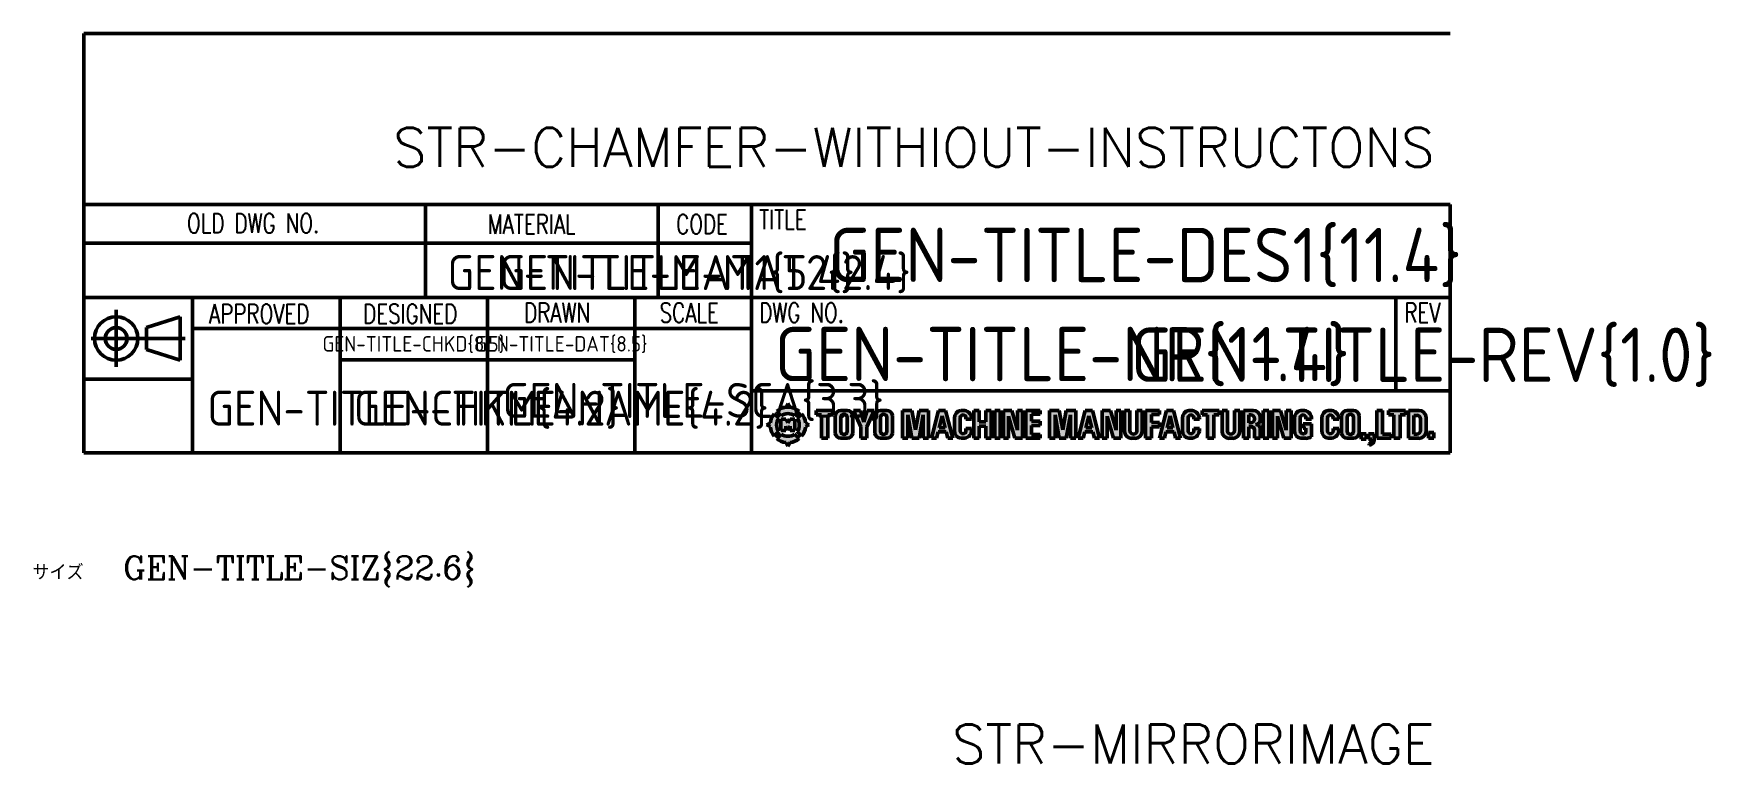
# Model space of a CAD drawing. Extents: x -182 to 34, y -40 to 54.
import ezdxf
from ezdxf.enums import TextEntityAlignment as Align

# ---------------------------------------------------------------- set-up
doc = ezdxf.new("R2010")
doc.units = 0
doc.layers.add('AM_12', color=7, linetype='Continuous', lineweight=50, plot=False)
doc.layers.add('AM_BOR', color=7, linetype='Continuous', lineweight=50)
doc.styles.add('ACJISTS', font='romanc.shx', dxfattribs={"height": 1, "bigfont": 'extfont2.shx'})
doc.styles.get("Standard").update_dxf_attribs({"font": 'isocp.shx', "bigfont": 'extfont2.shx'})
doc.styles.add('TM_WAKU1', font='SIMPLEX.shx', dxfattribs={"bigfont": 'extfont2.shx'})
doc.styles.add('TM_WAKU2', font='SIMPLEX.shx', dxfattribs={"width": 0.75, "bigfont": 'extfont2.shx'})

msp = doc.modelspace()

# ---------------------------------------------------------------- hatches: boundary and pattern name
at = {"layer": 'AM_BOR'}
h = msp.add_hatch(color=2, dxfattribs=at)
h.paths.add_polyline_path([(-85.03, 5.86), (-85.3, 6.34), (-85.57, 5.86, 0.142281), (-86.74, 5.37), (-86.16, 4.78, -0.325023), (-84.44, 4.78), (-83.86, 5.37, 0.142281)])
h.paths.add_polyline_path([(-86.48, 4.46), (-87.07, 5.04, 0.142281), (-87.56, 3.87), (-88.04, 3.6), (-87.56, 3.33, 0.142281), (-87.07, 2.16), (-86.48, 2.74, -0.325023)])
h.paths.add_polyline_path([(-86.16, 2.42), (-86.74, 1.84, 0.142281), (-85.57, 1.34), (-85.3, 0.86), (-85.03, 1.34, 0.142281), (-83.86, 1.84), (-84.44, 2.42, -0.325023)])
h.paths.add_polyline_path([(-85.03, 3.42), (-85.03, 2.87), (-84.39, 2.87), (-84.39, 4.33), (-85.03, 4.33), (-85.3, 3.86), (-85.57, 4.33), (-86.21, 4.33), (-86.21, 2.87), (-85.57, 2.87), (-85.57, 3.42), (-85.3, 2.94)])
h.paths.add_polyline_path([(-84.12, 2.74), (-83.53, 2.16, 0.142281), (-83.04, 3.33), (-82.56, 3.6), (-83.04, 3.87, 0.142281), (-83.53, 5.04), (-84.12, 4.46, -0.325023)])
h.paths.add_polyline_path([(-80.15, 4.88), (-79.46, 4.88), (-79.46, 5.47), (-81.65, 5.47), (-81.65, 4.88), (-80.97, 4.88), (-80.97, 1.87), (-80.15, 1.87)])
h.paths.add_polyline_path([(-79.21, 2.51, 0.360395), (-78.48, 1.87), (-77.66, 1.87, 0.360395), (-76.93, 2.51), (-76.93, 4.83, 0.360395), (-77.66, 5.47), (-78.48, 5.47, 0.360395), (-79.21, 4.83)])
h.paths.add_polyline_path([(-78.48, 4.6, -0.888889), (-77.66, 4.6), (-77.66, 2.73, -0.888889), (-78.48, 2.73)], flags=16)
h.paths.add_polyline_path([(-75.52, 3.97), (-75.95, 5.47), (-76.84, 5.47), (-75.91, 3.33), (-75.91, 1.87), (-75.13, 1.87), (-75.13, 3.33), (-74.2, 5.47), (-75.09, 5.47)])
h.paths.add_polyline_path([(-74.11, 2.51, 0.360395), (-73.38, 1.87), (-72.55, 1.87, 0.360395), (-71.83, 2.51), (-71.83, 4.83, 0.360395), (-72.55, 5.47), (-73.38, 5.47, 0.360395), (-74.11, 4.83)])
h.paths.add_polyline_path([(-73.38, 2.73), (-73.38, 4.6, -0.888889), (-72.55, 4.6), (-72.55, 2.73, -0.888889)], flags=16)
h.paths.add_polyline_path([(-70.55, 1.87), (-69.86, 1.87), (-69.86, 4.88), (-69.32, 1.87), (-68.41, 1.87), (-67.86, 4.88), (-67.86, 1.87), (-67.17, 1.87), (-67.17, 5.47), (-68.41, 5.47), (-68.86, 2.96), (-69.32, 5.47), (-70.55, 5.47)])
h.paths.add_polyline_path([(-64.92, 2.69), (-64.71, 1.87), (-64.07, 1.87), (-64.99, 5.47), (-65.9, 5.47), (-66.81, 1.87), (-66.17, 1.87), (-65.96, 2.69)])
h.paths.add_polyline_path([(-65.82, 3.24), (-65.44, 4.75), (-65.06, 3.24)], flags=16)
h.paths.add_polyline_path([(-63.09, 2.87), (-63.09, 4.47, -1.125), (-62.36, 4.47), (-62.36, 4.33), (-61.63, 4.33), (-61.63, 4.56, 0.36205), (-62.7, 5.47), (-63, 5.47, 0.389293), (-63.82, 4.47), (-63.82, 2.87, 0.389293), (-63, 1.87), (-62.7, 1.87, 0.36205), (-61.63, 2.78), (-61.63, 3.14), (-62.36, 3.14), (-62.36, 2.87, -1.125)])
h.paths.add_polyline_path([(-59.79, 3.42), (-59.79, 1.87), (-59.1, 1.87), (-59.1, 5.47), (-59.79, 5.47), (-59.79, 4.01), (-60.65, 4.01), (-60.65, 5.47), (-61.34, 5.47), (-61.34, 1.87), (-60.65, 1.87), (-60.65, 3.42)])
h.paths.add_polyline_path([(-57.96, 5.47), (-58.65, 5.47), (-58.65, 1.87), (-57.96, 1.87)])
h.paths.add_polyline_path([(-57.51, 1.87), (-56.87, 1.87), (-56.87, 4.74), (-56.05, 1.87), (-55.09, 1.87), (-55.09, 5.47), (-55.73, 5.47), (-55.73, 2.92), (-56.46, 5.47), (-57.51, 5.47)])
h.paths.add_polyline_path([(-53.9, 4.06), (-53.9, 4.97), (-52.81, 4.97), (-52.81, 5.47), (-54.63, 5.47), (-54.63, 1.87), (-52.81, 1.87), (-52.81, 2.37), (-53.9, 2.37), (-53.9, 3.51), (-52.81, 3.51), (-52.81, 4.06)])
h.paths.add_polyline_path([(-51.58, 1.87), (-50.89, 1.87), (-50.89, 4.88), (-50.35, 1.87), (-49.44, 1.87), (-48.89, 4.88), (-48.89, 1.87), (-48.2, 1.87), (-48.2, 5.47), (-49.44, 5.47), (-49.89, 2.96), (-50.35, 5.47), (-51.58, 5.47)])
h.paths.add_polyline_path([(-46.08, 5.47), (-47, 5.47), (-47.91, 1.87), (-47.27, 1.87), (-47.06, 2.69), (-46.02, 2.69), (-45.81, 1.87), (-45.17, 1.87)])
h.paths.add_polyline_path([(-46.16, 3.24), (-46.92, 3.24), (-46.54, 4.75)], flags=16)
h.paths.add_polyline_path([(-44.17, 4.74), (-43.35, 1.87), (-42.39, 1.87), (-42.39, 5.47), (-43.03, 5.47), (-43.03, 2.92), (-43.76, 5.47), (-44.81, 5.47), (-44.81, 1.87), (-44.17, 1.87)])
h.paths.add_polyline_path([(-41.25, 2.87), (-41.25, 5.47), (-41.93, 5.47), (-41.93, 2.78, 0.414214), (-41.02, 1.87), (-40.57, 1.87, 0.414214), (-39.65, 2.78), (-39.65, 5.47), (-40.34, 5.47), (-40.34, 2.87, -1)])
h.paths.add_polyline_path([(-39.24, 1.87), (-38.47, 1.87), (-38.47, 3.37), (-37.42, 3.37), (-37.42, 3.92), (-38.47, 3.92), (-38.47, 4.92), (-37.42, 4.92), (-37.42, 5.47), (-39.24, 5.47)])
h.paths.add_polyline_path([(-36.6, 2.69), (-35.55, 2.69), (-35.35, 1.87), (-34.71, 1.87), (-35.62, 5.47), (-36.53, 5.47), (-37.44, 1.87), (-36.8, 1.87)])
h.paths.add_polyline_path([(-36.46, 3.24), (-36.07, 4.75), (-35.69, 3.24)], flags=16)
h.paths.add_polyline_path([(-33.75, 4.47, -1.118991), (-33.02, 4.47), (-33.02, 4.33), (-32.29, 4.33), (-32.29, 4.56, 0.36205), (-33.35, 5.47), (-33.66, 5.47, 0.389293), (-34.48, 4.47), (-34.48, 2.87, 0.389293), (-33.66, 1.87), (-33.35, 1.87, 0.36205), (-32.29, 2.78), (-32.29, 3.14), (-33.02, 3.14), (-33.02, 2.87, -1.125), (-33.75, 2.87)])
h.paths.add_polyline_path([(-31.24, 1.87), (-30.42, 1.87), (-30.42, 4.88), (-29.74, 4.88), (-29.74, 5.47), (-31.93, 5.47), (-31.93, 4.88), (-31.24, 4.88)])
h.paths.add_polyline_path([(-29.37, 2.78, 0.414214), (-28.46, 1.87), (-28, 1.87, 0.414214), (-27.09, 2.78), (-27.09, 5.47), (-27.78, 5.47), (-27.78, 2.87, -1), (-28.69, 2.87), (-28.69, 5.47), (-29.37, 5.47)])
h.paths.add_polyline_path([(-26.59, 1.87), (-25.91, 1.87), (-25.91, 3.37), (-25.63, 3.37, -0.414214), (-25.18, 2.92), (-25.18, 1.87), (-24.45, 1.87), (-24.45, 3.1, 0.390984), (-24.95, 3.65), (-25.04, 3.65, -0.005711), (-25.03, 3.65, 0.353187), (-24.45, 4.19), (-24.45, 4.56, 0.414214), (-25.36, 5.47), (-26.59, 5.47)])
h.paths.add_polyline_path([(-25.91, 4.88), (-25.66, 4.88, -0.404487), (-25.2, 4.44), (-25.2, 4.35, -0.424007), (-25.66, 3.87), (-25.91, 3.87)], flags=16)
h.paths.add_polyline_path([(-23.33, 5.47), (-24.06, 5.47), (-24.06, 1.87), (-23.33, 1.87)])
h.paths.add_polyline_path([(-22.87, 1.87), (-22.24, 1.87), (-22.24, 4.74), (-21.41, 1.87), (-20.46, 1.87), (-20.46, 5.47), (-21.1, 5.47), (-21.1, 2.92), (-21.82, 5.47), (-22.87, 5.47)])
h.paths.add_polyline_path([(-20.02, 2.87, 0.389293), (-19.2, 1.87), (-18.56, 1.87, 0.100664), (-17.83, 2.05), (-17.83, 3.74), (-18.93, 3.74), (-18.93, 3.19), (-18.56, 3.19), (-18.56, 2.69, -0.414214), (-18.79, 2.46), (-18.93, 2.46, -0.449066), (-19.29, 2.87), (-19.29, 4.47, -1.125), (-18.56, 4.47), (-18.56, 4.33), (-17.83, 4.33), (-17.83, 4.56, 0.36205), (-18.9, 5.47), (-19.2, 5.47, 0.389293), (-20.02, 4.47)])
h.paths.add_polyline_path([(-16.51, 2.87, 0.389293), (-15.69, 1.87), (-15.39, 1.87, 0.36205), (-14.32, 2.78), (-14.32, 3.14), (-15.05, 3.14), (-15.05, 2.87, -1.125), (-15.78, 2.87), (-15.78, 4.47, -1.125), (-15.05, 4.47), (-15.05, 4.33), (-14.32, 4.33), (-14.32, 4.56, 0.36205), (-15.39, 5.47), (-15.69, 5.47, 0.389293), (-16.51, 4.47)])
h.paths.add_polyline_path([(-13.98, 2.51, 0.360395), (-13.25, 1.87), (-12.43, 1.87, 0.360395), (-11.7, 2.51), (-11.7, 4.83, 0.360395), (-12.43, 5.47), (-13.25, 5.47, 0.360395), (-13.98, 4.83)])
h.paths.add_polyline_path([(-13.25, 4.6, -0.888889), (-12.43, 4.6), (-12.43, 2.73, -0.888889), (-13.25, 2.73)], flags=16)
h.paths.add_polyline_path([(-11.47, 2.46), (-11.47, 1.78), (-10.79, 1.78), (-10.79, 2.46)])
h.paths.add_polyline_path([(-10.49, 2.46), (-10.49, 1.78), (-10.08, 1.78, -0.39461), (-10.4, 1.18), (-10.4, 1, 0.42586), (-9.76, 1.78), (-9.76, 2.46)])
h.paths.add_polyline_path([(-9.42, 1.87), (-7.6, 1.87), (-7.6, 2.42), (-8.69, 2.42), (-8.69, 5.47), (-9.42, 5.47)])
h.paths.add_polyline_path([(-6.43, 4.88), (-5.75, 4.88), (-5.75, 5.47), (-7.94, 5.47), (-7.94, 4.88), (-7.26, 4.88), (-7.26, 1.87), (-6.43, 1.87)])
h.paths.add_polyline_path([(-5.36, 1.87), (-4, 1.87, 0.414214), (-3.08, 2.78), (-3.08, 4.56, 0.414214), (-4, 5.47), (-5.36, 5.47)])
h.paths.add_polyline_path([(-4.68, 4.83), (-4.27, 4.83, -0.414214), (-3.81, 4.38), (-3.81, 2.87, -0.414214), (-4.27, 2.42), (-4.68, 2.42)], flags=16)
h.paths.add_polyline_path([(-2.79, 2.6), (-2.79, 1.87), (-2.1, 1.87), (-2.1, 2.6)])

# ---------------------------------------------------------------- linework, layer by layer
at = {"layer": 'AM_12'}
for p, q in [((-176, 54), (0, 54)), ((-176, 32), (-176, 54))]:
    msp.add_line(p, q, dxfattribs=at)
at = {"layer": 'AM_BOR', "color": 7}
for p, q in [((-176, 32), (0, 32)), ((-176, 32), (-176, 0)), ((-90, 0), (-90, 32)), ((0, 0), (0, 32)), ((-176, 20), (0, 20)), ((-7, 8), (-7, 20)), ((-171.84, 18.44), (-171.84, 11.09)), ((-167.92, 16.13), (-163.58, 17.53)), ((-163.58, 17.53), (-163.58, 11.93)), ((-167.92, 16.13), (-167.92, 13.33)), ((-175.06, 14.73), (-162.95, 14.73)), ((-163.58, 11.93), (-167.92, 13.33)), ((-90, 8), (0, 8)), ((-176, 0), (0, 0)), ((-176, 0), (0, 0))]:
    msp.add_line(p, q, dxfattribs=at)
at = {"layer": 'AM_BOR', "color": 2}
for p, q in [((-132, 20), (-132, 32)), ((-102, 20), (-102, 32)), ((-176, 27), (-90, 27)), ((-162, 20), (-162, 0)), ((-143, 0), (-143, 20)), ((-124, 0), (-124, 20)), ((-105, 0), (-105, 20)), ((-162, 16), (-90, 16)), ((-124, 12), (-143, 12)), ((-124, 12), (-105, 12)), ((-176, 9.5), (-162, 9.5)), ((-86.48, 4.46), (-87.07, 5.04)), ((-86.74, 5.37), (-86.16, 4.78)), ((-86.21, 2.87), (-86.21, 4.33)), ((-86.21, 4.33), (-85.57, 4.33)), ((-85.57, 5.86), (-85.3, 6.34)), ((-85.3, 3.86), (-85.57, 4.33)), ((-85.03, 5.86), (-85.3, 6.34)), ((-85.3, 3.86), (-85.03, 4.33)), ((-85.03, 4.33), (-84.39, 4.33)), ((-84.44, 4.78), (-83.86, 5.37)), ((-84.39, 2.87), (-84.39, 4.33)), ((-83.53, 5.04), (-84.12, 4.46)), ((-81.65, 5.47), (-79.46, 5.47)), ((-81.65, 5.47), (-81.65, 4.88)), ((-81.65, 4.88), (-80.97, 4.88)), ((-80.97, 4.88), (-80.97, 1.87)), ((-80.15, 4.88), (-80.15, 1.87)), ((-80.15, 4.88), (-79.46, 4.88)), ((-79.46, 5.47), (-79.46, 4.88)), ((-79.21, 4.83), (-79.21, 2.51)), ((-78.48, 5.47), (-77.66, 5.47)), ((-78.48, 4.6), (-78.48, 2.73)), ((-77.66, 4.6), (-77.66, 2.73)), ((-76.93, 4.83), (-76.93, 2.51)), ((-75.91, 3.33), (-76.84, 5.47)), ((-76.84, 5.47), (-75.95, 5.47)), ((-75.95, 5.47), (-75.52, 3.97)), ((-75.09, 5.47), (-75.52, 3.97)), ((-75.13, 3.33), (-74.2, 5.47)), ((-75.09, 5.47), (-74.2, 5.47)), ((-74.11, 4.83), (-74.11, 2.51)), ((-73.38, 5.47), (-72.55, 5.47)), ((-73.38, 4.6), (-73.38, 2.73)), ((-72.55, 4.6), (-72.55, 2.73)), ((-71.83, 4.83), (-71.83, 2.51)), ((-70.55, 5.47), (-70.55, 1.87)), ((-70.55, 5.47), (-69.32, 5.47)), ((-69.86, 4.88), (-69.32, 1.87)), ((-69.86, 4.88), (-69.86, 1.87)), ((-69.32, 5.47), (-68.86, 2.96)), ((-68.41, 5.47), (-68.86, 2.96)), ((-68.41, 5.47), (-67.17, 5.47)), ((-67.86, 4.88), (-68.41, 1.87)), ((-67.86, 4.88), (-67.86, 1.87)), ((-67.17, 5.47), (-67.17, 1.87)), ((-66.81, 1.87), (-65.9, 5.47)), ((-65.9, 5.47), (-64.99, 5.47)), ((-65.82, 3.24), (-65.44, 4.75)), ((-65.06, 3.24), (-65.44, 4.75)), ((-64.07, 1.87), (-64.99, 5.47)), ((-63.82, 4.47), (-63.82, 2.87)), ((-63.09, 4.47), (-63.09, 2.87)), ((-63, 5.47), (-62.7, 5.47)), ((-62.36, 4.47), (-62.36, 4.33)), ((-62.36, 4.33), (-61.63, 4.33)), ((-61.63, 4.56), (-61.63, 4.33)), ((-61.34, 5.47), (-61.34, 1.87)), ((-61.34, 5.47), (-60.65, 5.47)), ((-60.65, 5.47), (-60.65, 4.01)), ((-59.79, 5.47), (-59.1, 5.47)), ((-59.79, 5.47), (-59.79, 4.01)), ((-59.1, 5.47), (-59.1, 1.87)), ((-58.65, 5.47), (-58.65, 1.87)), ((-58.65, 5.47), (-57.96, 5.47)), ((-57.96, 1.87), (-57.96, 5.47)), ((-57.51, 5.47), (-57.51, 1.87)), ((-57.51, 5.47), (-56.46, 5.47)), ((-56.87, 4.74), (-56.05, 1.87)), ((-56.87, 1.87), (-56.87, 4.74)), ((-56.46, 5.47), (-55.73, 2.92)), ((-55.73, 5.47), (-55.73, 2.92)), ((-55.73, 5.47), (-55.09, 5.47)), ((-55.09, 1.87), (-55.09, 5.47)), ((-54.63, 5.47), (-54.63, 1.87)), ((-54.63, 5.47), (-52.81, 5.47)), ((-53.9, 4.97), (-52.81, 4.97)), ((-53.9, 4.97), (-53.9, 4.06)), ((-52.81, 4.97), (-52.81, 5.47)), ((-51.58, 5.47), (-50.35, 5.47)), ((-51.58, 5.47), (-51.58, 1.87)), ((-50.89, 4.88), (-50.35, 1.87)), ((-50.89, 4.88), (-50.89, 1.87)), ((-50.35, 5.47), (-49.89, 2.96)), ((-49.44, 5.47), (-49.89, 2.96)), ((-49.44, 5.47), (-48.2, 5.47)), ((-48.89, 4.88), (-49.44, 1.87)), ((-48.89, 4.88), (-48.89, 1.87)), ((-48.2, 5.47), (-48.2, 1.87)), ((-47.91, 1.87), (-47, 5.47)), ((-47, 5.47), (-46.08, 5.47)), ((-46.92, 3.24), (-46.54, 4.75)), ((-46.16, 3.24), (-46.54, 4.75)), ((-45.17, 1.87), (-46.08, 5.47)), ((-44.81, 5.47), (-44.81, 1.87)), ((-44.81, 5.47), (-43.76, 5.47)), ((-44.17, 1.87), (-44.17, 4.74)), ((-44.17, 4.74), (-43.35, 1.87)), ((-43.76, 5.47), (-43.03, 2.92)), ((-43.03, 5.47), (-42.39, 5.47)), ((-43.03, 5.47), (-43.03, 2.92)), ((-42.39, 1.87), (-42.39, 5.47)), ((-41.93, 2.87), (-41.93, 5.47)), ((-41.93, 5.47), (-41.93, 2.78)), ((-41.93, 5.47), (-41.25, 5.47)), ((-41.25, 2.87), (-41.25, 5.47)), ((-40.34, 5.47), (-40.34, 2.87)), ((-40.34, 5.47), (-39.65, 5.47)), ((-39.65, 5.47), (-39.65, 2.78)), ((-39.24, 5.47), (-39.24, 1.87)), ((-39.24, 5.47), (-37.42, 5.47)), ((-38.47, 4.92), (-37.42, 4.92)), ((-38.47, 3.92), (-38.47, 4.92)), ((-37.44, 1.87), (-36.53, 5.47)), ((-37.42, 5.47), (-37.42, 4.92)), ((-36.53, 5.47), (-35.62, 5.47)), ((-36.46, 3.24), (-36.07, 4.75)), ((-35.69, 3.24), (-36.07, 4.75)), ((-34.71, 1.87), (-35.62, 5.47)), ((-34.48, 4.47), (-34.48, 2.87)), ((-33.75, 4.47), (-33.75, 2.87)), ((-33.66, 5.47), (-33.35, 5.47)), ((-33.02, 4.47), (-33.02, 4.33)), ((-33.02, 4.33), (-32.29, 4.33)), ((-32.29, 4.56), (-32.29, 4.33)), ((-31.93, 5.47), (-29.74, 5.47)), ((-31.93, 5.47), (-31.93, 4.88)), ((-31.93, 4.88), (-31.24, 4.88)), ((-31.24, 4.88), (-31.24, 1.87)), ((-30.42, 4.88), (-30.42, 1.87)), ((-30.42, 4.88), (-29.74, 4.88)), ((-29.74, 5.47), (-29.74, 4.88)), ((-29.37, 5.47), (-29.37, 2.78)), ((-29.37, 5.47), (-28.69, 5.47)), ((-28.69, 2.87), (-28.69, 5.47)), ((-27.78, 5.47), (-27.78, 2.87)), ((-27.78, 5.47), (-27.09, 5.47)), ((-27.09, 5.47), (-27.09, 2.78)), ((-26.59, 5.47), (-25.36, 5.47)), ((-26.59, 5.47), (-26.59, 1.87)), ((-25.91, 4.88), (-25.66, 4.88)), ((-25.91, 4.88), (-25.91, 3.87)), ((-25.2, 4.44), (-25.2, 4.35)), ((-24.45, 4.19), (-24.45, 4.56)), ((-24.06, 5.47), (-24.06, 1.87)), ((-24.06, 5.47), (-23.33, 5.47)), ((-23.33, 1.87), (-23.33, 5.47)), ((-22.87, 5.47), (-22.87, 1.87)), ((-22.87, 5.47), (-21.82, 5.47)), ((-22.24, 4.74), (-21.41, 1.87)), ((-22.24, 1.87), (-22.24, 4.74)), ((-21.82, 5.47), (-21.1, 2.92)), ((-21.1, 5.47), (-21.1, 2.92)), ((-21.1, 5.47), (-20.46, 5.47)), ((-20.46, 1.87), (-20.46, 5.47)), ((-20.02, 4.47), (-20.02, 2.87)), ((-19.29, 4.47), (-19.29, 2.87)), ((-19.2, 5.47), (-18.9, 5.47)), ((-18.56, 4.47), (-18.56, 4.33)), ((-18.56, 4.33), (-17.83, 4.33)), ((-17.83, 4.56), (-17.83, 4.33)), ((-16.51, 4.47), (-16.51, 2.87)), ((-15.78, 4.47), (-15.78, 2.87)), ((-15.69, 5.47), (-15.39, 5.47)), ((-15.05, 4.47), (-15.05, 4.33)), ((-15.05, 4.33), (-14.32, 4.33)), ((-14.32, 4.56), (-14.32, 4.33)), ((-13.98, 4.83), (-13.98, 2.51)), ((-13.25, 5.47), (-12.43, 5.47)), ((-13.25, 4.6), (-13.25, 2.73)), ((-12.43, 4.6), (-12.43, 2.73)), ((-11.7, 4.83), (-11.7, 2.51)), ((-9.42, 5.47), (-9.42, 1.87)), ((-9.42, 5.47), (-8.69, 5.47)), ((-8.69, 5.47), (-8.69, 2.42)), ((-7.94, 5.47), (-5.75, 5.47)), ((-7.94, 5.47), (-7.94, 4.88)), ((-7.94, 4.88), (-7.26, 4.88)), ((-7.26, 4.88), (-7.26, 1.87)), ((-6.43, 4.88), (-6.43, 1.87)), ((-6.43, 4.88), (-5.75, 4.88)), ((-5.75, 5.47), (-5.75, 4.88)), ((-5.36, 5.47), (-5.36, 1.87)), ((-5.36, 5.47), (-4, 5.47)), ((-4.68, 4.83), (-4.68, 2.42)), ((-4.68, 4.83), (-4.27, 4.83)), ((-3.81, 4.38), (-3.81, 2.87)), ((-3.08, 4.56), (-3.08, 2.78)), ((-87.56, 3.87), (-88.04, 3.6)), ((-87.56, 3.33), (-88.04, 3.6)), ((-87.07, 2.16), (-86.48, 2.74)), ((-86.16, 2.42), (-86.74, 1.84)), ((-86.21, 2.87), (-85.57, 2.87)), ((-85.57, 2.87), (-85.57, 3.42)), ((-85.3, 2.94), (-85.57, 3.42)), ((-85.3, 2.94), (-85.03, 3.42)), ((-85.03, 2.87), (-85.03, 3.42)), ((-85.03, 2.87), (-84.39, 2.87)), ((-83.86, 1.84), (-84.44, 2.42)), ((-84.12, 2.74), (-83.53, 2.16)), ((-83.04, 3.87), (-82.56, 3.6)), ((-83.04, 3.33), (-82.56, 3.6)), ((-75.91, 1.87), (-75.91, 3.33)), ((-75.13, 1.87), (-75.13, 3.33)), ((-66.17, 1.87), (-65.96, 2.69)), ((-65.96, 2.69), (-64.92, 2.69)), ((-65.82, 3.24), (-65.06, 3.24)), ((-64.71, 1.87), (-64.92, 2.69)), ((-62.36, 3.14), (-62.36, 2.87)), ((-62.36, 3.14), (-61.63, 3.14)), ((-61.63, 3.14), (-61.63, 2.78)), ((-60.65, 4.01), (-59.79, 4.01)), ((-60.65, 3.42), (-60.65, 1.87)), ((-60.65, 3.42), (-59.79, 3.42)), ((-59.79, 3.42), (-59.79, 1.87)), ((-52.81, 4.06), (-53.9, 4.06)), ((-53.9, 3.51), (-52.81, 3.51)), ((-53.9, 3.51), (-53.9, 2.37)), ((-53.9, 2.37), (-52.81, 2.37)), ((-52.81, 3.51), (-52.81, 4.06)), ((-52.81, 1.87), (-52.81, 2.37)), ((-47.27, 1.87), (-47.06, 2.69)), ((-47.06, 2.69), (-46.02, 2.69)), ((-46.92, 3.24), (-46.16, 3.24)), ((-45.81, 1.87), (-46.02, 2.69)), ((-38.47, 3.92), (-37.42, 3.92)), ((-38.47, 3.37), (-37.42, 3.37)), ((-38.47, 1.87), (-38.47, 3.37)), ((-37.42, 3.92), (-37.42, 3.37)), ((-36.8, 1.87), (-36.6, 2.69)), ((-36.6, 2.69), (-35.55, 2.69)), ((-36.46, 3.24), (-35.69, 3.24)), ((-35.35, 1.87), (-35.55, 2.69)), ((-33.02, 3.14), (-32.29, 3.14)), ((-33.02, 3.14), (-33.02, 2.87)), ((-32.29, 3.14), (-32.29, 2.78)), ((-25.91, 3.87), (-25.66, 3.87)), ((-25.91, 3.37), (-25.63, 3.37)), ((-25.91, 3.37), (-25.91, 1.87)), ((-25.18, 1.87), (-25.18, 2.92)), ((-25.04, 3.65), (-24.99, 3.65)), ((-24.45, 1.87), (-24.45, 3.1)), ((-18.93, 3.74), (-17.83, 3.74)), ((-18.93, 3.74), (-18.93, 3.19)), ((-18.93, 3.19), (-18.56, 3.19)), ((-18.93, 2.46), (-18.79, 2.46)), ((-18.56, 3.19), (-18.56, 2.69)), ((-18.56, 3.14), (-18.56, 2.87)), ((-17.83, 3.74), (-17.83, 2.05)), ((-15.05, 3.14), (-15.05, 2.87)), ((-15.05, 3.14), (-14.32, 3.14)), ((-14.32, 3.14), (-14.32, 2.78)), ((-11.47, 2.46), (-10.79, 2.46)), ((-11.47, 2.46), (-11.47, 1.78)), ((-10.79, 2.46), (-10.79, 1.78)), ((-10.49, 2.46), (-9.76, 2.46)), ((-10.49, 2.46), (-10.49, 1.78)), ((-9.76, 2.46), (-9.76, 1.78)), ((-8.69, 2.42), (-7.6, 2.42)), ((-7.6, 2.42), (-7.6, 1.87)), ((-4.68, 2.42), (-4.27, 2.42)), ((-2.79, 2.6), (-2.79, 1.87)), ((-2.79, 2.6), (-2.1, 2.6)), ((-2.1, 2.6), (-2.1, 1.87)), ((-85.57, 1.34), (-85.3, 0.86)), ((-85.03, 1.34), (-85.3, 0.86)), ((-80.97, 1.87), (-80.15, 1.87)), ((-78.48, 1.87), (-77.66, 1.87)), ((-75.91, 1.87), (-75.13, 1.87)), ((-73.38, 1.87), (-72.55, 1.87)), ((-70.55, 1.87), (-69.86, 1.87)), ((-69.32, 1.87), (-68.41, 1.87)), ((-67.86, 1.87), (-67.17, 1.87)), ((-66.81, 1.87), (-66.17, 1.87)), ((-64.71, 1.87), (-64.07, 1.87)), ((-63, 1.87), (-62.7, 1.87)), ((-61.34, 1.87), (-60.65, 1.87)), ((-59.79, 1.87), (-59.1, 1.87)), ((-58.65, 1.87), (-57.96, 1.87)), ((-57.51, 1.87), (-56.87, 1.87)), ((-56.05, 1.87), (-55.09, 1.87)), ((-54.63, 1.87), (-52.81, 1.87)), ((-51.58, 1.87), (-50.89, 1.87)), ((-50.35, 1.87), (-49.44, 1.87)), ((-48.89, 1.87), (-48.2, 1.87)), ((-47.91, 1.87), (-47.27, 1.87)), ((-45.81, 1.87), (-45.17, 1.87)), ((-44.81, 1.87), (-44.17, 1.87)), ((-43.35, 1.87), (-42.39, 1.87)), ((-41.02, 1.87), (-40.57, 1.87)), ((-39.24, 1.87), (-38.47, 1.87)), ((-37.44, 1.87), (-36.8, 1.87)), ((-35.35, 1.87), (-34.71, 1.87)), ((-33.66, 1.87), (-33.35, 1.87)), ((-31.24, 1.87), (-30.42, 1.87)), ((-28.46, 1.87), (-28, 1.87)), ((-26.59, 1.87), (-25.91, 1.87)), ((-25.18, 1.87), (-24.45, 1.87)), ((-24.06, 1.87), (-23.33, 1.87)), ((-22.87, 1.87), (-22.24, 1.87)), ((-21.41, 1.87), (-20.46, 1.87)), ((-19.2, 1.87), (-18.9, 1.87)), ((-19.2, 1.87), (-18.56, 1.87)), ((-15.69, 1.87), (-15.39, 1.87)), ((-13.25, 1.87), (-12.43, 1.87)), ((-11.47, 1.78), (-10.79, 1.78)), ((-10.49, 1.78), (-10.08, 1.78)), ((-10.4, 1.18), (-10.4, 1)), ((-9.42, 1.87), (-7.6, 1.87)), ((-7.26, 1.87), (-6.43, 1.87)), ((-5.36, 1.87), (-4, 1.87)), ((-2.79, 1.87), (-2.1, 1.87))]:
    msp.add_line(p, q, dxfattribs=at)
at = {"layer": 'AM_BOR', "color": 7}
for radius in [2.8, 1.4]:
    msp.add_circle((-171.84, 14.73), radius, dxfattribs=at)
at = {"layer": 'AM_BOR', "color": 2}
for centre, radius, start, end in [((-85.3, 3.6), 2.28, 140.7392, 173.1301), ((-85.3, 3.6), 1.46, 143.9893, 216.0107), ((-85.3, 3.6), 2.28, 96.8699, 129.2608), ((-85.3, 3.6), 1.46, 53.9893, 126.0107), ((-85.3, 3.6), 2.28, 50.7392, 83.1301), ((-85.3, 3.6), 1.46, 323.9893, 36.0107), ((-85.3, 3.6), 2.28, 6.8699, 39.2608), ((-78.46, 4.71), 0.76, 91.5481, 170.8237), ((-78.07, 4.56), 0.413, 6.7329, 173.2671), ((-77.68, 4.71), 0.76, 9.1763, 88.4519), ((-73.36, 4.71), 0.76, 91.5481, 170.8237), ((-72.97, 4.56), 0.413, 6.7329, 173.2671), ((-72.58, 4.71), 0.76, 9.1763, 88.4519), ((-62.87, 4.52), 0.959, 98.1694, 183.2518), ((-62.73, 4.51), 0.367, 353.2671, 186.7329), ((-62.71, 4.38), 1.09, 9.5988, 90.7901), ((-33.52, 4.52), 0.959, 98.1694, 183.2518), ((-33.38, 4.51), 0.367, 353.2671, 186.7329), ((-33.37, 4.38), 1.09, 9.5988, 90.7901), ((-25.66, 4.42), 0.456, 1.9092, 90), ((-25.66, 4.33), 0.456, 270, 1.9092), ((-25.36, 4.56), 0.912, 0, 90), ((-19.07, 4.52), 0.959, 98.1694, 183.2518), ((-18.93, 4.51), 0.367, 353.2671, 186.7329), ((-18.91, 4.38), 1.09, 9.5988, 90.7901), ((-15.56, 4.52), 0.959, 98.1694, 183.2518), ((-15.42, 4.51), 0.367, 353.2671, 186.7329), ((-15.4, 4.38), 1.09, 9.5988, 90.7901), ((-13.23, 4.71), 0.76, 91.5481, 170.8237), ((-12.84, 4.56), 0.413, 6.7329, 173.2671), ((-12.45, 4.71), 0.76, 9.1763, 88.4519), ((-4.27, 4.38), 0.456, 0, 90), ((-4, 4.56), 0.912, 0, 90), ((-85.3, 3.6), 2.28, 186.8699, 219.2608), ((-85.3, 3.6), 1.46, 233.9893, 306.0107), ((-85.3, 3.6), 2.28, 320.7392, 353.1301), ((-78.46, 2.63), 0.76, 189.1763, 268.4519), ((-78.07, 2.78), 0.413, 186.7329, 353.2671), ((-77.68, 2.63), 0.76, 271.5481, 350.8237), ((-73.36, 2.63), 0.76, 189.1763, 268.4519), ((-72.97, 2.78), 0.413, 186.7329, 353.2671), ((-72.58, 2.63), 0.76, 271.5481, 350.8237), ((-62.87, 2.82), 0.959, 176.7482, 261.8306), ((-62.73, 2.83), 0.367, 173.2671, 6.7329), ((-62.71, 2.96), 1.09, 269.2099, 350.4012), ((-41.02, 2.78), 0.912, 180, 270), ((-40.79, 2.87), 0.456, 180, 360), ((-40.57, 2.78), 0.912, 270, 0), ((-33.52, 2.82), 0.959, 176.7482, 261.8306), ((-33.38, 2.83), 0.367, 173.2671, 6.7329), ((-33.37, 2.96), 1.09, 269.2099, 350.4012), ((-28.46, 2.78), 0.912, 180, 270), ((-28.23, 2.87), 0.456, 180, 360), ((-28, 2.78), 0.912, 270, 0), ((-25.63, 2.92), 0.456, 0, 90), ((-25.08, 4.28), 0.635, 273.2369, 352.1818), ((-25, 3.1), 0.55, 0.1225, 94.4587), ((-19.07, 2.82), 0.959, 176.7482, 261.8306), ((-18.93, 2.83), 0.367, 173.2671, 270), ((-18.79, 2.69), 0.228, 270, 0), ((-15.56, 2.82), 0.959, 176.7482, 261.8306), ((-15.42, 2.83), 0.367, 173.2671, 6.7329), ((-15.4, 2.96), 1.09, 269.2099, 350.4012), ((-13.23, 2.63), 0.76, 189.1763, 268.4519), ((-12.84, 2.78), 0.413, 186.7329, 353.2671), ((-12.45, 2.63), 0.76, 271.5481, 350.8237), ((-4.27, 2.87), 0.456, 270, 0), ((-4, 2.78), 0.912, 270, 0), ((-85.3, 3.6), 2.28, 230.7392, 263.1301), ((-85.3, 3.6), 2.28, 276.8699, 309.2608), ((-18.65, 3.75), 1.89, 272.5397, 295.5328), ((-10.46, 1.7), 0.696, 274.3931, 6.662), ((-10.56, 1.65), 0.493, 288.6298, 14.7687)]:
    msp.add_arc(centre, radius, start, end, dxfattribs=at)

# ---------------------------------------------------------------- texts
at = {"layer": 'AM_BOR', "color": 2, "style": 'TM_WAKU2', "width": 0.75}
for s, p in [('OLD DWG NO.', (-162.71, 30.82)), ('MATERIAL', (-123.98, 30.7)), ('CODE', (-99.7, 30.7)), ('DRAWN', (-119.29, 19.3))]:
    msp.add_text(s, height=2.5, dxfattribs=at).set_placement(p, align=Align.TOP_LEFT)
for s, p in [('TITLE', (-89, 28.8)), ('SCALE', (-101.83, 16.79)), ('DWG NO.', (-89, 16.8))]:
    msp.add_text(s, height=2.5, dxfattribs=at).set_placement(p)
for s, p in [('APPROVED', (-159.88, 17.9)), ('DESIGNED', (-140.03, 17.9))]:
    msp.add_text(s, height=2.5, dxfattribs=at).set_placement(p, align=Align.MIDDLE_LEFT)
at = {"layer": 'AM_BOR', "color": 7, "style": 'TM_WAKU2', "width": 0.75}
msp.add_text('REV', height=2.5, dxfattribs=at).set_placement((-5.9, 19.3), align=Align.TOP_LEFT)
at = {"layer": 'AM_BOR', "color": 7, "style": 'ACJISTS'}
msp.add_text('サイズ', height=2, dxfattribs=at).set_placement((-182.63, -16.38))
at = {"layer": 'AM_BOR', "color": 7, "style": 'TM_WAKU1', "flags": 8}
msp.add_attdef('STR-CHAMFER-WITHIOUT-INSTRUCTONS', text='指示なき各角・稜はC0.3～C0.5のこと', height=5, dxfattribs=at).set_placement((-2, 36.84), align=Align.RIGHT)
at = {"layer": 'AM_BOR', "color": 7}
for tag, p, s, height in [('GEN-TITLE-DES1{11.4}', (-80, 21.98), '部品名称', 7), ('GEN-TITLE-MAT1{5.4}', (-129.15, 20.97), 'SUS304', 4.5), ('GEN-TITLE-NR{11.4}', (-87, 9.22), '00-00000-000RL', 7)]:
    msp.add_attdef(tag, p, s, height=height, dxfattribs=at)
for tag, text, p in [('GEN-TITLE-MAT2{2.4}', '32', (-96, 20.97)), ('GEN-TITLE-SCA{3.3}', '', (-97.5, 4.5)), ('GEN-TITLE-CHKM{4.2}', '', (-133.5, 3.5)), ('GEN-TITLE-NAME{4.2}', '', (-114.5, 3.5))]:
    msp.add_attdef(tag, text=text, height=4.5, dxfattribs=at).set_placement(p, align=Align.CENTER)
at = {"layer": 'AM_BOR', "color": 2}
for tag, p in [('GEN-TITLE-CHKD{8.5}', (-133.5, 13.04)), ('GEN-TITLE-DAT{8.5}', (-114.5, 13.04))]:
    msp.add_attdef(tag, text='', height=2, dxfattribs=at).set_placement(p, align=Align.CENTER)
at = {"layer": 'AM_BOR', "color": 7, "flags": 8}
msp.add_attdef('GEN-TITLE-REV{1.0}', text='0', height=7, dxfattribs=at).set_placement((-3.5, 9.13), align=Align.CENTER)
at = {"layer": 'AM_BOR', "color": 7, "style": 'ACJISTS'}
msp.add_attdef('GEN-TITLE-SIZ{22.6}', (-170.95, -16.29), '', height=3, dxfattribs=at)
at = {"layer": 'AM_BOR', "color": 7, "style": 'TM_WAKU1'}
msp.add_attdef('STR-MIRRORIMAGE', text='本図をR，勝手違いをLとする。', height=5, dxfattribs=at).set_placement((-2, -40), align=Align.RIGHT)

doc.saveas('drawing.dxf')
